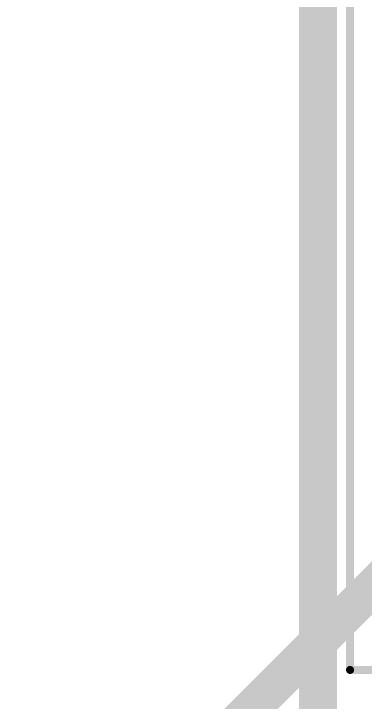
# Model space of a CAD drawing. Header units: millimetres. Extents: x -16 to 330, y -45 to 150.
# Drawn here: x 56.68 to 62.24, y 20.24 to 31.14 of the extents above; entities that cross this region are included whole.
import ezdxf

# ---------------------------------------------------------------- set-up
doc = ezdxf.new("R2010")
doc.units = ezdxf.units.MM
for name, color, linetype in [('MidLayer1', 16, 'Continuous'), ('MidLayer2', 76, 'Continuous'), ('TopOverlay', 2, 'Continuous')]:
    doc.layers.add(name, color=color, linetype=linetype)

# ---------------------------------------------------------------- blocks, each defined once
blk = doc.blocks.new('C_____T________B__2')
at = {"layer": 'TopOverlay', "const_width": 0.127}
for points in [[(-12.75, 1.75), (12.75, 1.75)], [(-12.75, 1.75), (-12.75, -1.75)]]:
    blk.add_lwpolyline(points, dxfattribs=at)
at = {"layer": 'TopOverlay', "const_width": 0.0635}
blk.add_lwpolyline([(-12.782, 1.75, 1), (-12.718, 1.75, 1)], format="xyb", close=True, dxfattribs=at)
blk.add_lwpolyline([(-12.782, 1.75, 1), (-12.718, 1.75, 1)], format="xyb", close=True, dxfattribs=at)

msp = doc.modelspace()

# ---------------------------------------------------------------- linework, layer by layer
at = {"layer": 'MidLayer1', "const_width": 0.6}
msp.add_lwpolyline([(54.127, 13.825), (63.805, 23.503)], dxfattribs=at)
at = {"layer": 'MidLayer2', "const_width": 0.6}
msp.add_lwpolyline([(61.491, 10.783), (61.491, 41.188)], dxfattribs=at)

# ---------------------------------------------------------------- block references
at = {"rotation": 90}
msp.add_blockref('C_____T________B__2', (63.75, 33.5), dxfattribs=at)

doc.saveas('drawing.dxf')
